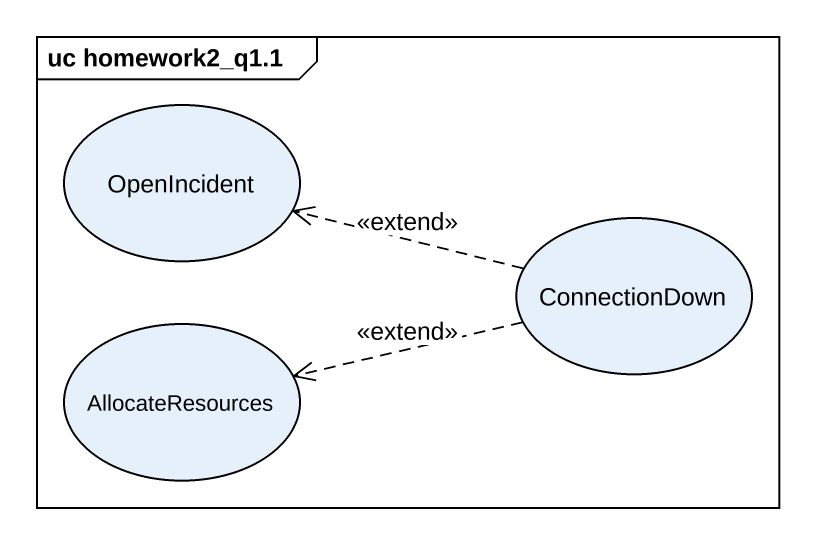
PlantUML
@startuml
mainframe uc homework2_q1.1
usecase OpenIncident
usecase ConnectionDown
usecase AllocateResources
ConnectionDown .left.> OpenIncident : <<extend>>
ConnectionDown .left.> AllocateResources : <<extend>>
@enduml
